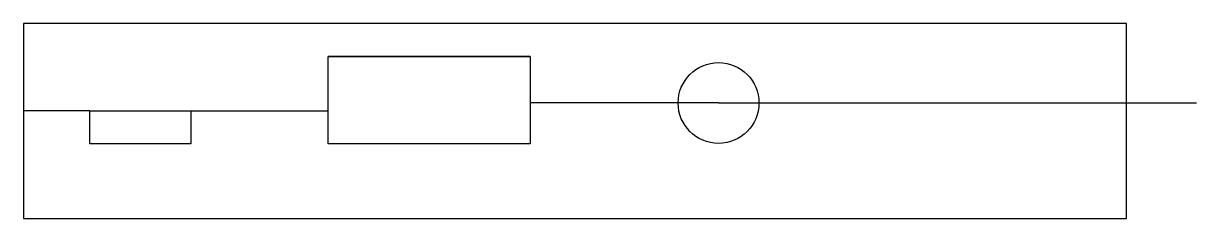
# Model space of a CAD drawing. Header units: millimetres. Extents: x -80.1 to 7, y -4 to 10.5.
import ezdxf

# ---------------------------------------------------------------- set-up
doc = ezdxf.new("R2010")
doc.units = ezdxf.units.MM
doc.layers.get('0').update_dxf_attribs({"linetype": 'CONTINUOUS'})

msp = doc.modelspace()

# ---------------------------------------------------------------- linework, layer by layer
for p, q in [((-57.5, 4.05), (-57.5, 8.1)), ((-42.5, 8.1), (-57.5, 8.1)), ((-42.5, 8.1), (-42.5, 4.64)), ((-31.5, 4.64), (-42.5, 4.64)), ((-28.5, 4.64), (-31.5, 4.64)), ((-28.5, 4.64), (-25.5, 4.64)), ((-25.5, 4.64), (1.8, 4.64)), ((1.8, 4.64), (7, 4.64)), ((-75.2, 4.05), (-80.12, 4.05)), ((-75.2, 4.05), (-67.7, 4.05)), ((-67.7, 4.05), (-57.5, 4.05))]:
    msp.add_line(p, q)
for points in [[(-80.12, 10.55), (-80.12, -3.95), (1.8, -3.95), (1.8, 10.55)], [(-42.5, 8.1), (-42.5, 1.6), (-57.5, 1.6), (-57.5, 8.1)], [(-67.7, 4.05), (-67.7, 1.6), (-75.2, 1.6), (-75.2, 4.05)]]:
    msp.add_lwpolyline(points, close=True)
msp.add_circle((-28.5, 4.64), 3)
msp.add_circle((-28.5, 4.64), 3)

doc.saveas('drawing.dxf')
